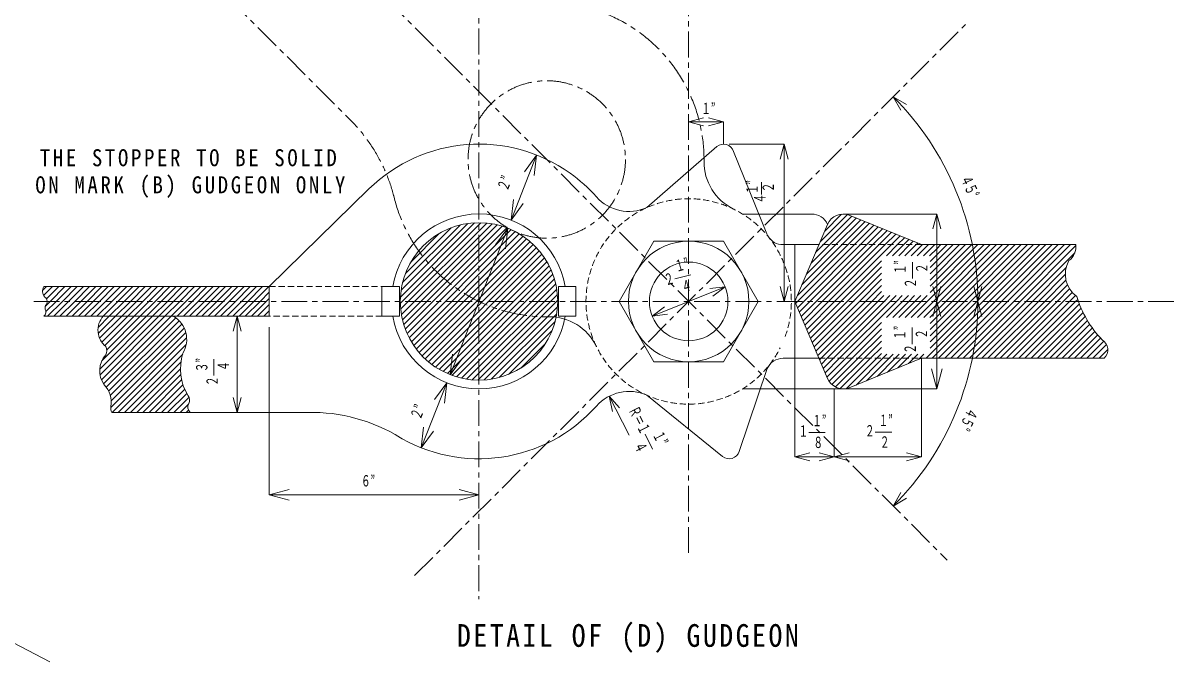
# Model space of a CAD drawing. Units: millimetres, scale not verified. Extents: x -6153 to 6153, y -4352 to 4352.
# Drawn here: x 851 to 4197, y -689 to 1168 of the extents above; entities that cross this region are included whole.
import ezdxf
from ezdxf.enums import TextEntityAlignment as Align

# ---------------------------------------------------------------- set-up
doc = ezdxf.new("R2010")
doc.units = ezdxf.units.MM
doc.header["$LTSCALE"] = 15
doc.linetypes.add('CHAIN1', pattern=[8, 5, -1, 1, -1])
doc.linetypes.add('DASHED1', pattern=[1.8, 1.2, -0.6])
for name, color, linetype, lineweight in [('0-0_0', 3, 'Continuous', 18), ('0-1_芯', 4, 'CHAIN1', 18), ('0-2_寸法', 2, 'Continuous', 18)]:
    doc.layers.add(name, color=color, linetype=linetype, lineweight=lineweight)
doc.styles.add('ＭＳ ゴシック', font='')
doc.styles.get('ＭＳ ゴシック').set_extended_font_data('MS Gothic')

msp = doc.modelspace()

# ---------------------------------------------------------------- linework, layer by layer
at = {"layer": '0-0_0'}
for p, q in [((2868.33, 808.78), (2664.57, 631.13)), ((3013.87, 554.92), (2916.73, 794.76)), ((1566.96, 401.76), (1856.81, 685.36)), ((3143.62, 612.58), (2942.86, 612.58)), ((3168.41, 531.93), (3247.74, 611.26)), ((3181.68, 563.16), (3230.8, 612.28)), ((3253.05, 609.72), (3463.07, 523.68)), ((1947.83, 353.06), (2182.08, 587.31)), ((1948.12, 371.31), (2163.83, 587.02)), ((1948.87, 336.13), (2199, 586.27)), ((1950.11, 391.26), (2143.88, 585.03)), ((1950.99, 320.3), (2214.84, 584.15)), ((1954.03, 305.38), (2229.76, 581.1)), ((1954.47, 413.58), (2121.55, 580.66)), ((1957.89, 291.27), (2243.86, 577.25)), ((1962.46, 277.89), (2257.25, 572.67)), ((1962.63, 439.7), (2095.44, 572.51)), ((3094.77, 358.58), (3189.95, 582.62)), ((3267.92, 523.68), (3324.64, 580.39)), ((3285.88, 523.68), (3337.38, 575.17)), ((3303.84, 523.68), (3350.12, 569.95)), ((1967.7, 265.17), (2269.97, 567.44)), ((1973.55, 253.05), (2282.08, 561.59)), ((1979.07, 474.1), (2061.03, 556.06)), ((1979.97, 241.52), (2293.62, 555.16)), ((1986.95, 230.53), (2304.6, 548.19)), ((1994.45, 220.07), (2315.06, 540.69)), ((3321.8, 523.68), (3362.86, 564.73)), ((3339.76, 523.68), (3375.6, 559.51)), ((3357.72, 523.68), (3388.34, 554.29)), ((3375.68, 523.68), (3401.08, 549.07)), ((3393.64, 523.68), (3413.82, 543.85)), ((3411.6, 523.68), (3426.56, 538.63)), ((2002.46, 210.12), (2325.01, 532.67)), ((2010.98, 200.68), (2334.45, 524.16)), ((2019.99, 191.74), (2343.4, 515.14)), ((2029.51, 183.29), (2351.84, 505.63)), ((2684.97, 533.84), (2583.79, 358.58)), ((2887.35, 533.84), (2684.97, 533.84)), ((2887.35, 533.84), (2988.53, 358.58)), ((3164.91, 523.68), (3053.69, 523.68)), ((3094.77, 523.68), (3094.77, 193.48)), ((3102.82, 358.58), (3267.92, 523.68)), ((3120.78, 358.58), (3285.88, 523.68)), ((3138.74, 358.58), (3303.84, 523.68)), ((3156.7, 358.58), (3321.8, 523.68)), ((3174.66, 358.58), (3339.76, 523.68)), ((3192.62, 358.58), (3357.72, 523.68)), ((3210.58, 358.58), (3375.68, 523.68)), ((3361.02, 491.05), (3393.64, 523.68)), ((3378.98, 491.05), (3411.6, 523.68)), ((3396.94, 491.05), (3429.56, 523.68)), ((3414.9, 491.05), (3447.52, 523.68)), ((3429.56, 523.68), (3439.3, 533.41)), ((3432.86, 491.05), (3465.49, 523.68)), ((3447.52, 523.68), (3452.04, 528.19)), ((3450.82, 491.05), (3483.45, 523.68)), ((3911.6, 523.68), (3463.07, 523.68)), ((3468.78, 491.05), (3501.41, 523.68)), ((3479.99, 358.58), (3645.09, 523.68)), ((3486.74, 491.05), (3507.61, 511.92)), ((3488.37, 420.84), (3591.21, 523.68)), ((3488.37, 402.88), (3609.17, 523.68)), ((3488.37, 384.92), (3627.13, 523.68)), ((3488.37, 474.72), (3537.33, 523.68)), ((3488.37, 456.76), (3555.29, 523.68)), ((3488.37, 438.8), (3573.25, 523.68)), ((3497.95, 358.58), (3663.05, 523.68)), ((3507.61, 511.92), (3519.37, 523.68)), ((3515.91, 358.58), (3681.01, 523.68)), ((3533.87, 358.58), (3698.97, 523.68)), ((3551.83, 358.58), (3716.93, 523.68)), ((3569.79, 358.58), (3734.89, 523.68)), ((3587.75, 358.58), (3752.85, 523.68)), ((3605.71, 358.58), (3770.81, 523.68)), ((3623.67, 358.58), (3788.77, 523.68)), ((3641.63, 358.58), (3806.73, 523.68)), ((3659.6, 358.58), (3824.7, 523.68)), ((3677.56, 358.58), (3842.66, 523.68)), ((2039.53, 175.35), (2359.78, 495.6)), ((2050.07, 167.93), (2367.21, 485.07)), ((2061.13, 161.03), (2374.1, 474.01)), ((3228.54, 358.58), (3347.02, 477.05)), ((2072.75, 154.69), (2380.45, 462.39)), ((2084.94, 148.92), (2386.21, 450.19)), ((2097.76, 143.78), (2391.36, 437.38)), ((3246.5, 358.58), (3347.02, 459.09)), ((3264.46, 358.58), (3347.02, 441.13)), ((907.83, 390.69), (918.9, 401.76)), ((910.92, 375.82), (936.86, 401.76)), ((919.22, 366.16), (954.82, 401.76)), ((1127.16, 358.58), (1170.34, 401.76)), ((1145.12, 358.58), (1188.3, 401.76)), ((1163.08, 358.58), (1206.26, 401.76)), ((1181.04, 358.58), (1224.22, 401.76)), ((1199.01, 358.58), (1242.19, 401.76)), ((1216.97, 358.58), (1260.15, 401.76)), ((1234.93, 358.58), (1278.11, 401.76)), ((1252.89, 358.58), (1296.07, 401.76)), ((1270.85, 358.58), (1314.03, 401.76)), ((1288.81, 358.58), (1331.99, 401.76)), ((1306.77, 358.58), (1349.95, 401.76)), ((1324.73, 358.58), (1367.91, 401.76)), ((1342.69, 358.58), (1385.87, 401.76)), ((1360.65, 358.58), (1403.83, 401.76)), ((1378.61, 358.58), (1421.79, 401.76)), ((1396.57, 358.58), (1439.75, 401.76)), ((1414.53, 358.58), (1457.71, 401.76)), ((1432.49, 358.58), (1475.67, 401.76)), ((1450.45, 358.58), (1493.63, 401.76)), ((1468.41, 358.58), (1511.59, 401.76)), ((1486.37, 358.58), (1529.55, 401.76)), ((1504.33, 358.58), (1547.51, 401.76)), ((1522.29, 358.58), (1565.47, 401.76)), ((2111.24, 139.3), (2395.83, 423.89)), ((2125.46, 135.56), (2399.58, 409.68)), ((3282.42, 358.58), (3347.02, 423.17)), ((3300.39, 358.58), (3347.02, 405.21)), ((1540.25, 358.58), (1566.96, 385.28)), ((2140.5, 132.64), (2402.5, 394.63)), ((2156.48, 130.66), (2404.47, 378.65)), ((3318.35, 358.58), (3347.02, 387.25)), ((3336.31, 358.58), (3353.35, 375.62)), ((3354.27, 358.58), (3371.31, 375.62)), ((3372.23, 358.58), (3389.27, 375.62)), ((3390.19, 358.58), (3407.24, 375.62)), ((3408.15, 358.58), (3425.2, 375.62)), ((3426.11, 358.58), (3443.16, 375.62)), ((3444.07, 358.58), (3461.12, 375.62)), ((3462.03, 358.58), (3479.08, 375.62)), ((1083.98, 315.4), (1127.16, 358.58)), ((1101.94, 315.4), (1145.12, 358.58)), ((1119.9, 315.4), (1163.08, 358.58)), ((1137.86, 315.4), (1181.04, 358.58)), ((1155.83, 315.4), (1199.01, 358.58)), ((1173.79, 315.4), (1216.97, 358.58)), ((1191.75, 315.4), (1234.93, 358.58)), ((1209.71, 315.4), (1252.89, 358.58)), ((1227.67, 315.4), (1270.85, 358.58)), ((1245.63, 315.4), (1288.81, 358.58)), ((1263.59, 315.4), (1306.77, 358.58)), ((1281.55, 315.4), (1324.73, 358.58)), ((1299.51, 315.4), (1342.69, 358.58)), ((1317.47, 315.4), (1360.65, 358.58)), ((1335.43, 315.4), (1378.61, 358.58)), ((1353.39, 315.4), (1396.57, 358.58)), ((1371.35, 315.4), (1414.53, 358.58)), ((1389.31, 315.4), (1432.49, 358.58)), ((1407.27, 315.4), (1450.45, 358.58)), ((1425.23, 315.4), (1468.41, 358.58)), ((1443.19, 315.4), (1486.37, 358.58)), ((1461.15, 315.4), (1504.33, 358.58)), ((1479.11, 315.4), (1522.29, 358.58)), ((1497.07, 315.4), (1540.25, 358.58)), ((1515.04, 315.4), (1558.22, 358.58)), ((1533, 315.4), (1566.96, 349.36)), ((1558.22, 358.58), (1566.96, 367.32)), ((2173.58, 129.8), (2405.34, 361.55)), ((2192.05, 130.3), (2404.83, 343.09)), ((2583.79, 358.58), (2684.97, 183.32)), ((3094.77, 358.58), (3189.95, 134.53)), ((3097.17, 352.93), (3102.82, 358.58)), ((3102.52, 340.32), (3120.78, 358.58)), ((3107.88, 327.71), (3138.74, 358.58)), ((3113.23, 315.11), (3156.7, 358.58)), ((3118.59, 302.5), (3174.66, 358.58)), ((3123.94, 289.9), (3192.62, 358.58)), ((3129.3, 277.29), (3210.58, 358.58)), ((3134.65, 264.69), (3228.54, 358.58)), ((3140.01, 252.08), (3246.5, 358.58)), ((3145.36, 239.48), (3264.46, 358.58)), ((3150.72, 226.87), (3282.42, 358.58)), ((3156.07, 214.26), (3300.39, 358.58)), ((3161.43, 201.66), (3318.35, 358.58)), ((3189.17, 193.48), (3354.27, 358.58)), ((3225.09, 193.48), (3390.19, 358.58)), ((3361.64, 312.07), (3408.15, 358.58)), ((3379.6, 312.07), (3426.11, 358.58)), ((3397.56, 312.07), (3444.07, 358.58)), ((3415.52, 312.07), (3462.03, 358.58)), ((3433.48, 312.07), (3479.99, 358.58)), ((3451.44, 312.07), (3497.95, 358.58)), ((3469.4, 312.07), (3515.91, 358.58)), ((3476.53, 193.48), (3641.63, 358.58)), ((3487.84, 294.58), (3551.83, 358.58)), ((3487.84, 276.62), (3569.79, 358.58)), ((3487.84, 258.66), (3587.75, 358.58)), ((3487.84, 240.7), (3605.71, 358.58)), ((3487.84, 222.74), (3623.67, 358.58)), ((3494.5, 193.48), (3659.6, 358.58)), ((3507.61, 332.31), (3533.87, 358.58)), ((3512.46, 193.48), (3677.56, 358.58)), ((3763.9, 193.48), (3921.89, 351.47)), ((3781.86, 193.48), (3927.13, 338.75)), ((912.05, 315.4), (1566.96, 315.4)), ((1069.49, 282.94), (1101.94, 315.4)), ((1069.82, 265.32), (1119.9, 315.4)), ((1073.84, 251.37), (1137.86, 315.4)), ((1074.13, 161.86), (1227.67, 315.4)), ((1075.01, 144.78), (1245.63, 315.4)), ((1079.01, 130.82), (1263.59, 315.4)), ((1080.24, 239.81), (1155.83, 315.4)), ((1080.31, 186), (1209.71, 315.4)), ((1083.08, 314.49), (1083.98, 315.4)), ((1085.14, 118.99), (1281.55, 315.4)), ((1088.6, 230.21), (1173.79, 315.4)), ((1093.12, 109.01), (1295.03, 310.92)), ((1094.55, 218.2), (1191.75, 315.4)), ((1099.92, 97.84), (1304.63, 302.55)), ((1550.96, 315.4), (1566.96, 331.4)), ((2212.29, 132.59), (2402.55, 322.84)), ((3487.36, 312.07), (3507.61, 332.31)), ((3799.82, 193.48), (3932.82, 326.47)), ((3817.78, 193.48), (3938.94, 314.63)), ((3835.74, 193.48), (3945.46, 303.19)), ((1104.88, 84.85), (1312.76, 292.72)), ((1106.09, 50.14), (1324.18, 268.22)), ((1107.45, 69.45), (1319.35, 281.36)), ((2235.05, 137.38), (2397.75, 300.09)), ((2261.93, 146.3), (2388.83, 273.21)), ((3243.05, 193.48), (3346.49, 296.91)), ((3261.01, 193.48), (3346.49, 278.95)), ((3853.71, 193.48), (3952.38, 292.15)), ((3871.67, 193.48), (3959.68, 281.49)), ((3889.63, 193.48), (3967.36, 271.21)), ((1109.91, 36), (1326.72, 252.81)), ((2298.68, 165.1), (2370.04, 236.45)), ((3278.97, 193.48), (3346.49, 260.99)), ((3296.93, 193.48), (3346.49, 243.03)), ((3907.59, 193.48), (3975.41, 261.3)), ((3925.55, 193.48), (3983.82, 251.75)), ((3943.51, 193.48), (3993.27, 243.24)), ((1127.87, 36), (1325.6, 233.73)), ((1145.83, 36), (1315.18, 205.35)), ((3314.89, 193.48), (3346.49, 225.07)), ((3332.85, 193.48), (3346.49, 207.11)), ((3350.81, 193.48), (3362.48, 205.14)), ((3368.77, 193.48), (3380.44, 205.14)), ((3386.73, 193.48), (3398.4, 205.14)), ((3404.69, 193.48), (3416.36, 205.14)), ((3422.65, 193.48), (3434.32, 205.14)), ((3440.61, 193.48), (3452.28, 205.14)), ((3458.57, 193.48), (3470.24, 205.14)), ((3961.47, 193.48), (4001.02, 233.02)), ((3979.43, 193.48), (4004.59, 218.63)), ((1163.79, 36), (1310.09, 182.29)), ((3164.91, 193.48), (3060.41, 193.48)), ((3172.14, 176.45), (3189.17, 193.48)), ((3182.85, 151.24), (3225.09, 193.48)), ((3188.2, 138.63), (3243.05, 193.48)), ((3194.3, 126.76), (3261.01, 193.48)), ((3202.72, 117.23), (3278.97, 193.48)), ((3213.45, 109.99), (3296.93, 193.48)), ((3226.87, 105.45), (3314.89, 193.48)), ((3244.65, 105.27), (3332.85, 193.48)), ((3253.05, 107.43), (3463.07, 193.48)), ((3272.89, 115.56), (3350.81, 193.48)), ((3303.32, 128.02), (3368.77, 193.48)), ((3333.75, 140.49), (3386.73, 193.48)), ((3364.17, 152.96), (3404.69, 193.48)), ((3394.6, 165.42), (3422.65, 193.48)), ((3425.03, 177.89), (3440.61, 193.48)), ((3455.45, 190.36), (3458.57, 193.48)), ((3994.54, 193.48), (3463.07, 193.48)), ((1181.75, 36), (1308.72, 162.96)), ((1199.71, 36), (1309.64, 145.92)), ((3014.27, 163.42), (2932.97, -77.61)), ((1217.67, 36), (1312.2, 130.52)), ((1235.64, 36), (1316.08, 116.44)), ((1253.6, 36), (1321.05, 103.45)), ((1271.56, 36), (1326.99, 91.43)), ((1289.52, 36), (1333.72, 80.2)), ((2884.57, -91.63), (2664.57, 86.02)), ((1109.33, 36), (1679.22, 36)), ((1307.48, 36), (1331.68, 60.2)), ((1325.44, 36), (1332.34, 42.9))]:
    msp.add_line(p, q, dxfattribs=at)
at = {"layer": '0-0_0', "color": 1, "linetype": 'DASHED1'}
for p, q in [((3463.07, 523.68), (3164.91, 523.68)), ((1566.96, 401.76), (1894.65, 401.76)), ((1894.65, 315.4), (1566.96, 315.4)), ((3164.91, 193.48), (3463.07, 193.48))]:
    msp.add_line(p, q, dxfattribs=at)
at = {"layer": '0-0_0'}
for points in [[(3155.15, 500.71), (3178.12, 523.68), (3260.94, 606.49)], [(3102.09, 375.81), (3249.96, 523.68), (3311.9, 585.61)], [(3115.35, 407.03), (3232, 523.68), (3299.16, 590.83)], [(3128.62, 438.26), (3214.04, 523.68), (3286.42, 596.05)], [(3141.88, 469.48), (3196.08, 523.68), (3273.68, 601.27)], [(3530.42, 193.48), (3695.52, 358.58), (3860.62, 523.68)], [(3548.38, 193.48), (3713.48, 358.58), (3878.58, 523.68)], [(3566.34, 193.48), (3731.44, 358.58), (3896.54, 523.68)], [(3584.3, 193.48), (3749.4, 358.58), (3911.86, 521.04)], [(3602.26, 193.48), (3767.36, 358.58), (3908.95, 500.17)], [(3620.22, 193.48), (3785.32, 358.58), (3883.56, 456.81)], [(3638.18, 193.48), (3803.28, 358.58), (3881.18, 436.47)], [(912.05, 401.76), (1566.96, 401.76), (1566.96, 315.4)], [(916.02, 345), (929.6, 358.58), (972.78, 401.76)], [(917.86, 328.88), (947.56, 358.58), (990.74, 401.76)], [(922.34, 315.4), (965.52, 358.58), (1008.7, 401.76)], [(940.3, 315.4), (983.48, 358.58), (1026.66, 401.76)], [(958.26, 315.4), (1001.44, 358.58), (1044.62, 401.76)], [(976.22, 315.4), (1019.4, 358.58), (1062.58, 401.76)], [(994.18, 315.4), (1037.36, 358.58), (1080.54, 401.76)], [(1012.14, 315.4), (1055.32, 358.58), (1098.5, 401.76)], [(1030.1, 315.4), (1073.28, 358.58), (1116.46, 401.76)], [(1048.06, 315.4), (1091.24, 358.58), (1134.42, 401.76)], [(1066.02, 315.4), (1109.2, 358.58), (1152.38, 401.76)], [(3656.14, 193.48), (3821.24, 358.58), (3883.05, 420.38)], [(3674.1, 193.48), (3839.2, 358.58), (3887.39, 406.76)], [(3692.06, 193.48), (3857.16, 358.58), (3893.56, 394.98)], [(3710.02, 193.48), (3875.12, 358.58), (3901.3, 384.76)], [(3727.98, 193.48), (3893.08, 358.58), (3910.5, 375.99)], [(2988.53, 358.58), (2887.35, 183.32), (2684.97, 183.32)], [(3166.78, 189.05), (3171.21, 193.48), (3336.31, 358.58)], [(3177.49, 163.84), (3207.13, 193.48), (3372.23, 358.58)], [(3745.94, 193.48), (3911.04, 358.58), (3917.12, 364.66)]]:
    msp.add_lwpolyline(points, dxfattribs=at)
for points in [[(1945.45, 401.76), (1894.65, 401.76), (1894.65, 315.4), (1945.45, 315.4)], [(2407.66, 401.76), (2458.46, 401.76), (2458.46, 315.4), (2407.66, 315.4)]]:
    msp.add_lwpolyline(points, close=True, dxfattribs=at)
for centre, radius in [((2176.56, 358.58), 228.8), ((2786.16, 358.58), 175.26), ((2786.16, 358.58), 114.3)]:
    msp.add_circle(centre, radius, dxfattribs=at)
for centre, radius, start, end in [((2176.56, 358.58), 457.2, 54.54213, 134.37658), ((2887.76, 785.3), 30.48, 18.09374, 129.60058), ((2983.16, 764.11), 152.4, 179.33936, 244.09093), ((2176.56, 358.58), 457.2, 41.68838, 54.54213), ((2612.82, 747.11), 127, 221.68838, 294.0426), ((2176.56, 358.58), 254.2, 9.78019, 170.21981), ((3143.62, 561.78), 50.8, 24.22775, 90), ((3236.27, 561.78), 50.8, 70.70995, 155.77225), ((3060.97, 573.95), 50.8, 202.00156, 261.7649), ((3861.84, 517.38), 50.16, 306.68599, 7.21511), ((3960.37, 437.52), 79.2, 149.96851, 234.55982), ((931.74, 387.91), 24.08, 144.89548, 223.32612), ((905.43, 357.99), 16.03, 315.27227, 56.69226), ((4216.95, 465.61), 316.37, 197.02286, 223.71512), ((901.1, 328.11), 16.78, 310.71391, 29.21917), ((928.44, 340.25), 13.3, 150.96835, 197.28694), ((1130.68, 275.29), 61.67, 139.42897, 230.7223), ((1248.45, 247.82), 78.43, 329.51757, 59.48978), ((2176.56, 358.58), 254.2, 189.78014, 350.21986), ((2380.62, 161.58), 152.4, 25.90908, 90.66065), ((3970.26, 217.75), 34.34, 315, 58.33804), ((1143.73, 156.89), 69.78, 138.28985, 215.55122), ((1069.17, 215.44), 25.53, 331.67229, 28.32771), ((1455.29, 162.29), 146.57, 161.81403, 212.13701), ((3060.91, 142.26), 51.22, 90.55826, 155.59499), ((3236.27, 155.38), 50.8, 204.22775, 289.29005), ((1033.45, 65.01), 74.14, 350.77347, 43.79521), ((1316.32, 72.33), 19.1, 328.76887, 38.92266), ((2612.82, -29.96), 127, 65.9574, 138.31162), ((1128.23, 47.76), 22.26, 166.05339, 211.8959), ((1352.81, 52.35), 22.55, 153.44624, 226.50116), ((1689.65, -454.68), 490.79, 58.24288, 91.2177), ((2176.56, 358.58), 457.2, 238.18017, 318.32898), ((2904, -68.14), 30.48, 230.39942, 341.90626)]:
    msp.add_arc(centre, radius, start, end, dxfattribs=at)
at = {"layer": '0-0_0', "color": 1, "linetype": 'DASHED1'}
msp.add_arc((2786.16, 358.58), 298.45, 339.98596, 333.14756, dxfattribs=at)
at = {"layer": '0-1_芯'}
for p, q in [((2176.56, 3671.71), (2176.56, -506.33)), ((2786.16, -372.2), (2786.16, 3458.88)), ((1397.05, 1747.68), (3537.74, -393)), ((1279.18, 1409.36), (1793.82, 894.71)), ((1989.19, -438.39), (3591.36, 1163.77)), ((4197.03, 358.58), (872.88, 358.58))]:
    msp.add_line(p, q, dxfattribs=at)
msp.add_circle((2373.6, 771.14), 228.8, dxfattribs=at)
for centre, radius, start, end in [((2373.6, 771.14), 457.2, 359.33936, 89.37658), ((1454.24, 540.38), 490.79, 13.24288, 46.2177), ((2373.6, 771.14), 457.2, 193.18017, 273.32898)]:
    msp.add_arc(centre, radius, start, end, dxfattribs=at)
at = {"layer": '0-2_寸法'}
for p, q in [((3380.83, 953.24), (3419.8, 930.74)), ((3380.83, 953.24), (3403.33, 914.27)), ((2786.16, 880.29), (2829.63, 891.93)), ((2887.76, 880.29), (2786.16, 880.29)), ((2786.16, 880.29), (2829.63, 868.64)), ((2887.76, 880.29), (2844.29, 891.93)), ((2887.76, 880.29), (2844.29, 868.64)), ((2887.76, 815.78), (2887.76, 880.29)), ((2904, 815.78), (3064.04, 815.78)), ((3064.04, 815.78), (3052.4, 772.31)), ((3064.04, 815.78), (3064.04, 358.58)), ((3064.04, 815.78), (3075.69, 772.31)), ((2344.25, 783.91), (2308.54, 735.69)), ((2997.43, 669.43), (2997.43, 705.5)), ((2269.79, 595.06), (2276.6, 654.67)), ((2269.79, 595.06), (2305.5, 643.28)), ((3507.61, 612.58), (3236.27, 612.58)), ((3507.61, 612.58), (3495.96, 569.11)), ((3507.61, 612.58), (3507.61, 358.58)), ((3507.61, 612.58), (3519.26, 569.11)), ((2092.64, 145.72), (2260.48, 571.43)), ((2260.48, 571.43), (2224.77, 523.21)), ((2260.48, 571.43), (2253.67, 511.82)), ((3436.86, 424.79), (3436.86, 472.88)), ((2745.78, 423.87), (2792.24, 436.32)), ((3064.04, 358.58), (3052.4, 402.04)), ((3064.04, 358.58), (3075.69, 402.04)), ((3507.61, 358.58), (3495.96, 402.04)), ((3507.61, 358.58), (3519.26, 402.04)), ((3627.15, 358.58), (3615.5, 402.04)), ((3627.15, 358.58), (3638.79, 402.04)), ((2680.12, 315.9), (2892.19, 401.25)), ((2892.19, 401.25), (2847.52, 395.83)), ((2892.19, 401.25), (2856.22, 374.22)), ((2680.12, 315.9), (2716.1, 342.94)), ((3507.61, 358.58), (3495.96, 315.11)), ((3507.61, 358.58), (3507.61, 104.58)), ((3507.61, 358.58), (3519.26, 315.11)), ((3627.15, 358.58), (3615.5, 315.11)), ((3627.15, 358.58), (3638.79, 315.11)), ((1473.6, 315.4), (1461.95, 271.93)), ((1473.6, 315.4), (1473.6, 36)), ((1473.6, 315.4), (1485.24, 271.93)), ((2680.12, 315.9), (2724.8, 321.33)), ((1566.96, 284.18), (1566.96, -203.75)), ((3436.1, 234.69), (3436.1, 282.78)), ((2092.64, 145.72), (2099.45, 205.34)), ((1405.45, 142.97), (1405.45, 191.06)), ((2092.64, 145.72), (2128.35, 193.94)), ((3094.77, 193.48), (3094.77, -92.81)), ((3463.07, 193.48), (3463.07, -92.81)), ((3507.61, 104.58), (3492.08, 162.53)), ((3507.61, 104.58), (3523.14, 162.53)), ((2008.87, -66.76), (2083.33, 122.09)), ((2083.33, 122.09), (2047.62, 73.87)), ((2083.33, 122.09), (2076.52, 62.48)), ((3507.61, 104.58), (2942.86, 104.58)), ((3209.07, 104.58), (3209.07, -92.81)), ((3209.07, 104.58), (3209.07, -92.81)), ((1473.6, 36), (1461.95, 79.46)), ((1473.6, 36), (1485.24, 79.46)), ((2612.82, -29.96), (2554.79, 83)), ((2554.79, 83), (2585.01, 49.66)), ((2554.79, 83), (2564.29, 39.01)), ((2008.87, -66.76), (2015.68, -7.15)), ((2008.87, -66.76), (2044.57, -18.54)), ((2659.65, -27.59), (2681.48, -70.44)), ((3135.32, -22.75), (3183.41, -22.75)), ((3328.51, -21.84), (3376.6, -21.84)), ((3094.77, -92.81), (3138.24, -81.16)), ((3094.77, -92.81), (3209.07, -92.81)), ((3094.77, -92.81), (3138.24, -104.46)), ((3209.07, -92.81), (3165.6, -81.16)), ((3209.07, -92.81), (3165.6, -104.46)), ((3209.07, -92.81), (3252.54, -81.16)), ((3209.07, -92.81), (3463.07, -92.81)), ((3209.07, -92.81), (3252.54, -104.46)), ((3463.07, -92.81), (3419.6, -81.16)), ((3463.07, -92.81), (3419.6, -104.46)), ((928.91, -689.25), (-150.53, -122.44)), ((1566.96, -203.75), (1624.91, -188.22)), ((2176.56, -203.75), (2118.6, -188.22)), ((3380.83, -236.09), (3403.33, -197.12)), ((1566.96, -203.75), (2176.56, -203.75)), ((1566.96, -203.75), (1624.91, -219.27)), ((2176.56, -203.75), (2118.6, -219.27)), ((3380.83, -236.09), (3419.8, -213.59))]:
    msp.add_line(p, q, dxfattribs=at)
msp.add_lwpolyline([(2269.79, 595.06), (2344.25, 783.91), (2337.44, 724.3)], dxfattribs=at)
for start, end in [(0, 45), (315, 0)]:
    msp.add_arc((2786.16, 358.58), 840.99, start, end, dxfattribs=at)

# ---------------------------------------------------------------- texts
at = {"layer": '0-0_0', "color": 2, "attachment_point": 7, "style": 'ＭＳ ゴシック'}
for s, insert, char_height in [('\\T1.25;\\W0.9;THE\\~STOPPER\\~TO\\~BE\\~SOLID', (899.77, 750.66), 49.49), ('\\T1.25;\\W0.9;ON\\~MARK\\~(B)\\~GUDGEON\\~ONLY', (886.75, 659.55), 49.49), ('\\T1.18;\\W0.9;DETAIL\\~OF\\~(D)\\~GUDGEON', (2112.52, -662.84), 65.98)]:
    msp.add_mtext(s, dxfattribs=dict(at, insert=insert, char_height=char_height))
at = {"layer": '0-2_寸法', "style": 'ＭＳ ゴシック', "width": 0.6}
for s, p in [('１”', (2823.04, 893.11)), ('１”', (3145.61, -14.32)), ('１”', (3338.8, -13.41)), ('１', (3105.57, -44.59)), ('２', (3298.76, -43.68)), ('２', (3342.16, -76.44)), ('８', (3148.96, -77.35)), ('６”', (1833.72, -189.05))]:
    msp.add_text(s, height=32.99, dxfattribs=at).set_placement(p, align=Align.BOTTOM_LEFT)
for s, rotation, p in [('２”', 68, (2268.08, 673.77)), ('１”', 90, (2996.74, 670.4)), ('４５° ', 295, (3566.17, 711.45)), ('２', 90, (3044.01, 676.29)), ('４', 90, (3019.44, 643.74)), ('１”', 15, (2753.54, 434.67)), ('１”', 90, (3427.13, 437.82)), ('２', 15, (2722.7, 395.07)), ('２', 90, (3490.16, 441.18)), ('４', 15, (2773.1, 374.66)), ('２', 90, (3457.4, 397.78)), ('１”', 90, (3426.37, 247.04)), ('２', 90, (3489.4, 250.39)), ('２', 90, (3456.64, 207)), ('３”', 90, (1397.02, 153.26)), ('４', 90, (1460.05, 156.62)), ('２', 90, (1427.29, 113.22)), ('２”', 68, (2015.3, 9.05)), ('Ｒ＝１', 297, (2601.34, 39.03)), ('４５° ', 245, (3590.63, 56.02)), ('１”', 297, (2671.83, -32.93)), ('４', 297, (2617.19, -64.53))]:
    msp.add_text(s, height=32.99, rotation=rotation, dxfattribs=at).set_placement(p, align=Align.BOTTOM_LEFT)

doc.saveas('drawing.dxf')
